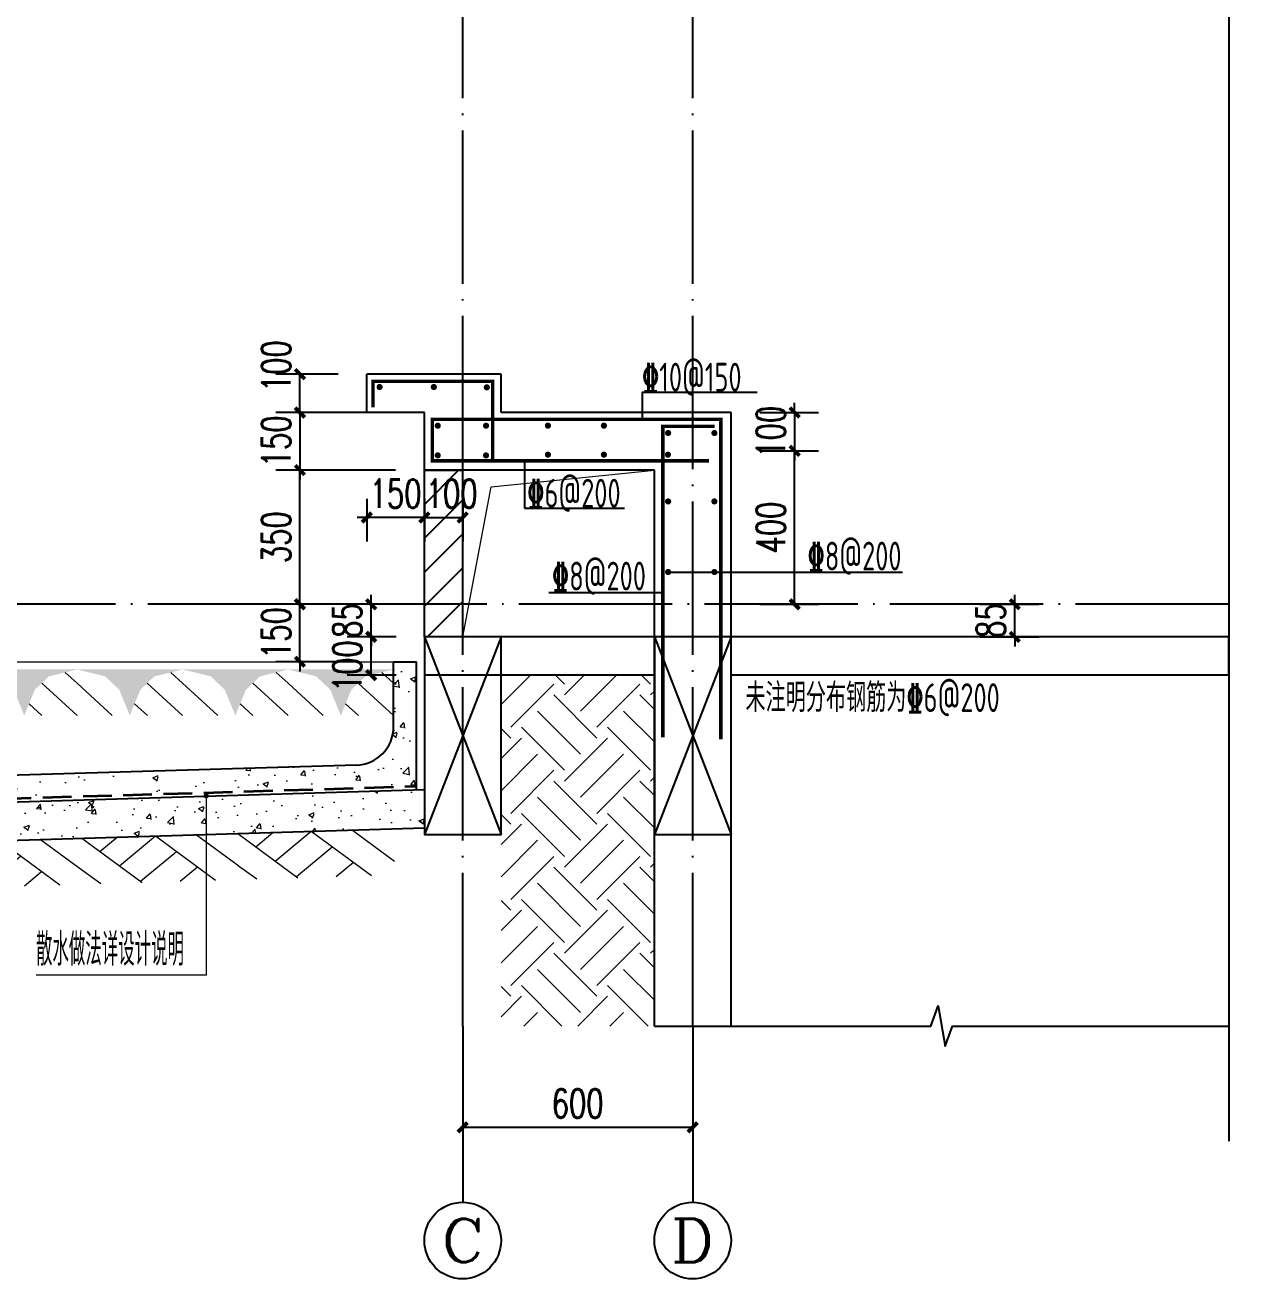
# Model space of a CAD drawing. Extents: x 393367 to 3005760, y 4998 to 826018.
# Drawn here: x 2808913 to 2812106, y 441883 to 445153 of the extents above; entities that cross this region are included whole.
import ezdxf
from ezdxf.enums import TextEntityAlignment as Align

# ---------------------------------------------------------------- set-up
doc = ezdxf.new("R2010")
doc.units = 0
doc.header["$LTSCALE"] = 1000
doc.linetypes.add('DASH', pattern=[0.35, 0.25, -0.1])
doc.linetypes.add('DOTE', pattern=[2.42, 2, -0.2, 0.02, -0.2])
doc.layers.get('0').update_dxf_attribs({"linetype": 'CONTINUOUS'})
doc.layers.get('Defpoints').update_dxf_attribs({"linetype": 'CONTINUOUS'})
for name, color, linetype in [('AXIS', 3, 'CONTINUOUS'), ('AXIS_TEXT', 7, 'CONTINUOUS'), ('COLUMN', 140, 'CONTINUOUS'), ('DIM_SYMB', 3, 'CONTINUOUS'), ('DOTE', 8, 'DOTE'), ('PUB_DIM', 3, 'CONTINUOUS'), ('PUB_HATCH', 8, 'CONTINUOUS'), ('PUB_TEXT', 7, 'CONTINUOUS'), ('S-大样-砼线', 7, 'CONTINUOUS'), ('S-引出线', 40, 'CONTINUOUS'), ('TEXT', 7, 'CONTINUOUS'), ('WALL', 130, 'CONTINUOUS')]:
    doc.layers.add(name, color=color, linetype=linetype)
for name, color, linetype, lineweight in [('REIN', 1, 'CONTINUOUS', 18), ('填充', 251, 'CONTINUOUS', 5), ('平面-排水沟', 86, 'CONTINUOUS', 15), ('立面-中轮廓线', 30, 'CONTINUOUS', 35), ('立面-洞口示意', 214, 'CONTINUOUS', 13), ('粉刷', 251, 'CONTINUOUS', 9)]:
    doc.layers.add(name, color=color, linetype=linetype, lineweight=lineweight)
doc.styles.add('_TCH_AXIS', font='COMPLEX', dxfattribs={"bigfont": 'GBCBIG'})
doc.styles.add('_TCH_DIM_T3', font='SIMPLEX', dxfattribs={"width": 0.705882, "bigfont": 'GBCBIG'})
doc.styles.add('COMPLEX', font='COMPLEX')
doc.styles.add('DIM_FONT_T3', font='SIMPLEX', dxfattribs={"width": 0.705882, "bigfont": 'GBCBIG'})
doc.styles.add('TSSD_Rein', font='Tssdeng.shx', dxfattribs={"width": 0.7, "bigfont": 'hztxt.shx'})
doc.dimstyles.new('_TCH_ARCH&&25', dxfattribs={"dimtxt": 74.375, "dimasz": 25, "dimexe": 62.5, "dimexo": 75, "dimgap": 25, "dimtad": 1, "dimdec": 0, "dimzin": 0, "dimdsep": 46, "dimtxsty": '_TCH_DIM_T3', "dimblk": 'ARCHTICK', "dimcen": 0.09, "dimclrt": 7, "dimazin": 2, "dimtfac": 1, "dimtdec": 0, "dimtix": 1, "dimtmove": 2, "dimatfit": 3, "dimfxl": 1, "dimtolj": 1, "dimtzin": 0, "dimarcsym": 0})
pattern_1 = [(50, (28072.99, 249033.25), (143.452037, -12.550427), [15, -165]), (355, (28072.99, 249033.25), (-27.750267, 150.438427), [12, -132]), (100.4514, (28084.94, 249032.2), (115.701876, 137.88791), [12.74804, -140.22842]), (46.1842, (28072.99, 249073.25), (213.44821, -33.1038), [22.5, -247.5]), (96.6356, (28090.77, 249070.5), (186.93254, 194.82357), [19.12206, -210.3426]), (351.1842, (28072.99, 249073.25), (186.93239, 194.82372), [18, -198]), (21, (28092.99, 249063.25), (119.38141, -80.52378), [15, -165]), (326, (28092.99, 249063.25), (48.663066, 145.03001), [12, -132]), (71.4514, (28102.93, 249056.54), (168.044526, 64.5061), [12.74804, -140.22842]), (37.5, (28072.986, 249033.25), (2.431971, 66.578771), [0, -130.4, 0, -134, 0, -132.5]), (7.5, (28072.986, 249033.25), (52.613907, 78.882342), [0, -76.4, 0, -127.4, 0, -50.5]), (327.5, (28028.386, 249033.25), (106.764487, -4.510974), [0, -50, 0, -156, 0, -207]), (317.5, (28008.39, 249033.25), (116.637234, 20.020996), [0, -65, 0, -103.6, 0, -147])]

# ---------------------------------------------------------------- blocks, each defined once
blk = doc.blocks.new('$LINEPAT$素土夯实')
at = {"color": 0}
for p, q in [((0, -210), (210, 0)), ((120, -300), (420, 0)), ((420, 0), (607.5, -187.5)), ((495, -300), (795, 0)), ((615, 0), (705, -90)), ((315, -105), (502.5, -292.5)), ((210, -210), (300, -300)), ((705, -300), (795, -210))]:
    blk.add_line(p, q, dxfattribs=at)
blk = doc.blocks.new('$LinePat$自然土壤')
at = {"color": 0}
for p, q in [((0, -90), (71, -19)), ((0, -300), (210.7, -89.3)), ((420, -300), (630, -90)), ((210, -300), (286.4, -223.6))]:
    blk.add_line(p, q, dxfattribs=at)
for points in [[(0, 0), (630, 0), (168, -45), (462, -45)], [(168, -45), (462, -45), (252, -132), (378, -132)], [(252, -132), (378, -132), (315, -300)]]:
    blk.add_solid(points, dxfattribs=at)
blk = doc.blocks.new('sanshui')
at = {"layer": '粉刷'}
h = blk.add_hatch(dxfattribs=at)
h.set_pattern_fill('混凝土', color=256, scale=20)
h.set_pattern_definition(pattern_1)
edge = h.paths.add_edge_path()
edge.add_line((346317.8, 427329.6), (346257.8, 427329.6))
edge.add_line((346257.8, 427329.6), (346257.8, 427160.3))
edge.add_arc((346157.8, 427160.3), 100, 271.7184, 360, ccw=False)
edge.add_line((346160.8, 427060.3), (345137.8, 427029.6))
edge.add_line((345137.8, 427029.6), (345137.8, 426969.6))
edge.add_line((345137.8, 426969.6), (346317.8, 427005))
edge.add_line((346317.8, 427005), (346317.8, 427329.6))
h = blk.add_hatch(dxfattribs=at)
h.set_pattern_fill('混凝土', color=256, scale=20)
h.set_pattern_definition(pattern_1)
h.paths.add_polyline_path([(346337.8, 426895.6), (346337.8, 426995.6), (345037.8, 426956.6), (345037.8, 426856.6)])
at = {"layer": 'COLUMN'}
for p, q in [((346257.8, 427329.6), (346317.8, 427329.6)), ((346257.8, 427160.3), (346257.8, 427329.6)), ((346317.8, 426995), (346317.8, 427329.6)), ((346160.8, 427060.3), (345137.8, 427029.6)), ((345137.8, 426959.6), (345137.8, 427029.6)), ((346338.1, 426995.6), (345037.8, 426956.6)), ((345037.8, 426856.6), (345037.8, 426956.6)), ((346338.1, 426895.6), (345037.8, 426856.6))]:
    blk.add_line(p, q, dxfattribs=at)
blk.add_arc((346157.8, 427160.3), 100, 271.7184, 0, dxfattribs=at)
at = {"layer": '立面-中轮廓线', "linetype": 'DASH', "ltscale": 0.3}
blk.add_lwpolyline([(345027.8, 426856.6), (345027.8, 426966.3), (346317.8, 427005)], dxfattribs=at)
at = {"layer": '粉刷'}
blk.add_line((344881.5, 427329.6), (346257.8, 427329.6), dxfattribs=at)
at = {"layer": '粉刷', "yscale": 0.4, "zscale": 0.4}
for name, p, xscale, rotation in [('$LinePat$自然土壤', (345156.8, 427309.6), -0.4369306507241237, 359.9999999999903), ('$LinePat$自然土壤', (345432, 427309.6), -0.4369306507241237, 359.9999999999903), ('$LinePat$自然土壤', (345707.3, 427309.6), -0.4369306507241237, 359.9999999999903), ('$LinePat$自然土壤', (345982.6, 427309.6), -0.4369306507241237, 359.9999999999903), ('$LinePat$自然土壤', (346257.8, 427309.6), -0.4369306507241237, 359.9999999999903), ('$LINEPAT$素土夯实', (346257.8, 426893.2), -0.5117605352322558, 1.718358001643932), ('$LINEPAT$素土夯实', (345444.5, 426868.8), -0.5117605352322558, 1.718358001643932), ('$LINEPAT$素土夯实', (345851.2, 426881), -0.5117605352322558, 1.718358001643932)]:
    blk.add_blockref(name, p, dxfattribs=dict(at, xscale=xscale, rotation=rotation))
blk = doc.blocks.new('_ArchTick')
at = {"color": 0, "linetype": 'ByBlock', "const_width": 0.4}
blk.add_lwpolyline([(-0.5, -0.5), (0.5, 0.5)], dxfattribs=at)
blk = doc.blocks.new('*D1382')
at = {"layer": 'Defpoints', "color": 0, "transparency": 16777216}
for p in [(2811329.1, 443642.7), (2811495, 443642.7), (2811329.1, 443557.7)]:
    blk.add_point(p, dxfattribs=at)
at = {"layer": 'PUB_DIM', "color": 0, "lineweight": -2, "transparency": 16777216}
for p, q in [((2811495, 443642.7), (2811495, 443667.7)), ((2811404.1, 443642.7), (2811557.5, 443642.7)), ((2811495, 443557.7), (2811495, 443642.7)), ((2811404.1, 443557.7), (2811557.5, 443557.7)), ((2811495, 443557.7), (2811495, 443532.7))]:
    blk.add_line(p, q, dxfattribs=at)
at = {"layer": 'PUB_DIM', "color": 0, "lineweight": -2, "transparency": 16777216, "xscale": 25, "yscale": 25, "zscale": 25}
for p, rotation in [((2811495, 443642.7), 270), ((2811495, 443557.7), 90)]:
    blk.add_blockref('_ArchTick', p, dxfattribs=dict(at, rotation=rotation))
at = {"layer": 'PUB_DIM', "color": 7, "transparency": 16777216, "insert": (2811432.8, 443600.2), "char_height": 74.38, "attachment_point": 5, "rotation": 90, "style": '_TCH_DIM_T3'}
blk.add_mtext('\\A1;85', dxfattribs=at)
blk = doc.blocks.new('*D1391')
at = {"layer": 'Defpoints', "color": 0}
for p in [(2809954.8, 443992.7), (2810054.8, 443992.7), (2810054.8, 443869)]:
    blk.add_point(p, dxfattribs=at)
at = {"layer": 'PUB_DIM', "color": 0, "lineweight": -2}
for p, q in [((2809954.8, 443917.7), (2809954.8, 443806.5)), ((2810054.8, 443917.7), (2810054.8, 443806.5)), ((2809954.8, 443869), (2810054.8, 443869))]:
    blk.add_line(p, q, dxfattribs=at)
at = {"layer": 'PUB_DIM', "color": 0, "lineweight": -2, "xscale": 25, "yscale": 25, "zscale": 25, "rotation": 180}
blk.add_blockref('_ArchTick', (2809954.8, 443869), dxfattribs=at)
at = {"layer": 'PUB_DIM', "color": 0, "lineweight": -2, "xscale": 25, "yscale": 25, "zscale": 25}
blk.add_blockref('_ArchTick', (2810054.8, 443869), dxfattribs=at)
at = {"layer": 'PUB_DIM', "color": 7, "insert": (2810026.1, 443931.2), "char_height": 74.38, "attachment_point": 5, "style": '_TCH_DIM_T3'}
blk.add_mtext('\\A1;100', dxfattribs=at)
blk = doc.blocks.new('*D1392')
at = {"layer": 'AXIS', "color": 0, "lineweight": -2, "transparency": 16777216}
for p, q in [((2810054.8, 442467.7), (2810054.8, 442216.2)), ((2810654.8, 442467.7), (2810654.8, 442216.2)), ((2810054.8, 442278.7), (2810654.8, 442278.7))]:
    blk.add_line(p, q, dxfattribs=at)
at = {"layer": 'Defpoints', "color": 0, "transparency": 16777216}
for p in [(2810054.8, 442542.7), (2810654.8, 442542.7), (2810654.8, 442278.7)]:
    blk.add_point(p, dxfattribs=at)
at = {"layer": 'AXIS', "color": 0, "lineweight": -2, "transparency": 16777216, "xscale": 25, "yscale": 25, "zscale": 25, "rotation": 180}
blk.add_blockref('_ArchTick', (2810054.8, 442278.7), dxfattribs=at)
at = {"layer": 'AXIS', "color": 0, "lineweight": -2, "transparency": 16777216, "xscale": 25, "yscale": 25, "zscale": 25}
blk.add_blockref('_ArchTick', (2810654.8, 442278.7), dxfattribs=at)
at = {"layer": 'AXIS', "color": 7, "transparency": 16777216, "insert": (2810354.8, 442340.9), "char_height": 74.38, "attachment_point": 5, "style": '_TCH_DIM_T3'}
blk.add_mtext('\\A1;600', dxfattribs=at)
blk = doc.blocks.new('*D1409')
at = {"layer": 'Defpoints', "color": 0, "transparency": 16777216}
for p in [(2809630.2, 444242.7), (2809804.8, 444242.7), (2809804.8, 444142.7)]:
    blk.add_point(p, dxfattribs=at)
at = {"layer": 'PUB_DIM', "color": 0, "lineweight": -2, "transparency": 16777216}
for p, q in [((2809729.8, 444242.7), (2809567.7, 444242.7)), ((2809630.2, 444142.7), (2809630.2, 444242.7)), ((2809729.8, 444142.7), (2809567.7, 444142.7))]:
    blk.add_line(p, q, dxfattribs=at)
at = {"layer": 'PUB_DIM', "color": 0, "lineweight": -2, "transparency": 16777216, "xscale": 25, "yscale": 25, "zscale": 25}
for p, rotation in [((2809630.2, 444242.7), 90), ((2809630.2, 444142.7), 270)]:
    blk.add_blockref('_ArchTick', p, dxfattribs=dict(at, rotation=rotation))
at = {"layer": 'PUB_DIM', "color": 7, "transparency": 16777216, "insert": (2809568.1, 444263.6), "char_height": 74.38, "attachment_point": 5, "rotation": 90, "style": '_TCH_DIM_T3'}
blk.add_mtext('\\A1;100', dxfattribs=at)
blk = doc.blocks.new('*D1410')
at = {"layer": 'Defpoints', "color": 0}
for p in [(2809630.2, 443992.7), (2809804.8, 443992.7), (2809804.8, 443642.7)]:
    blk.add_point(p, dxfattribs=at)
at = {"layer": 'PUB_DIM', "color": 0, "lineweight": -2}
for p, q in [((2809729.8, 443992.7), (2809567.7, 443992.7)), ((2809630.2, 443642.7), (2809630.2, 443992.7)), ((2809729.8, 443642.7), (2809567.7, 443642.7))]:
    blk.add_line(p, q, dxfattribs=at)
at = {"layer": 'PUB_DIM', "color": 0, "lineweight": -2, "xscale": 25, "yscale": 25, "zscale": 25}
for p, rotation in [((2809630.2, 443992.7), 90), ((2809630.2, 443642.7), 270)]:
    blk.add_blockref('_ArchTick', p, dxfattribs=dict(at, rotation=rotation))
at = {"layer": 'PUB_DIM', "color": 7, "insert": (2809568.1, 443817.7), "char_height": 74.38, "attachment_point": 5, "rotation": 90, "style": '_TCH_DIM_T3'}
blk.add_mtext('\\A1;350', dxfattribs=at)
blk = doc.blocks.new('*D1411')
at = {"layer": 'Defpoints', "color": 0, "transparency": 16777216}
for p in [(2809630.2, 443642.7), (2809804.8, 443642.7), (2809804.8, 443492.7)]:
    blk.add_point(p, dxfattribs=at)
at = {"layer": 'PUB_DIM', "color": 0, "lineweight": -2, "transparency": 16777216}
for p, q in [((2809630.2, 443642.7), (2809630.2, 443667.7)), ((2809729.8, 443642.7), (2809567.7, 443642.7)), ((2809630.2, 443492.7), (2809630.2, 443642.7)), ((2809729.8, 443492.7), (2809567.7, 443492.7)), ((2809630.2, 443492.7), (2809630.2, 443467.7))]:
    blk.add_line(p, q, dxfattribs=at)
at = {"layer": 'PUB_DIM', "color": 0, "lineweight": -2, "transparency": 16777216, "xscale": 25, "yscale": 25, "zscale": 25}
for p, rotation in [((2809630.2, 443642.7), 270), ((2809630.2, 443492.7), 90)]:
    blk.add_blockref('_ArchTick', p, dxfattribs=dict(at, rotation=rotation))
at = {"layer": 'PUB_DIM', "color": 7, "transparency": 16777216, "insert": (2809568.1, 443567.7), "char_height": 74.38, "attachment_point": 5, "rotation": 90, "style": '_TCH_DIM_T3'}
blk.add_mtext('\\A1;150', dxfattribs=at)
blk = doc.blocks.new('_axiso')
blk.add_circle((0, 0), 0.5)
at = {"layer": 'AXIS_TEXT', "style": 'COMPLEX', "width": 1.041667}
blk.add_attdef('A', text='', height=0.56, dxfattribs=at).set_placement((-0.25, -0.28), (0.25, -0.28), align=Align.FIT)
blk = doc.blocks.new('*D1828')
at = {"layer": 'Defpoints', "color": 0, "transparency": 16777216}
for p in [(2809816.1, 443557.7), (2809956.1, 443557.7), (2809956.1, 443457.7)]:
    blk.add_point(p, dxfattribs=at)
at = {"layer": 'PUB_DIM', "color": 0, "lineweight": -2, "transparency": 16777216}
for p, q in [((2809881.1, 443557.7), (2809753.6, 443557.7)), ((2809816.1, 443457.7), (2809816.1, 443557.7)), ((2809881.1, 443457.7), (2809753.6, 443457.7))]:
    blk.add_line(p, q, dxfattribs=at)
at = {"layer": 'PUB_DIM', "color": 0, "lineweight": -2, "transparency": 16777216, "xscale": 25, "yscale": 25, "zscale": 25}
for p, rotation in [((2809816.1, 443557.7), 90), ((2809816.1, 443457.7), 270)]:
    blk.add_blockref('_ArchTick', p, dxfattribs=dict(at, rotation=rotation))
at = {"layer": 'PUB_DIM', "color": 7, "transparency": 16777216, "insert": (2809754, 443481.1), "char_height": 74.38, "attachment_point": 5, "rotation": 90, "style": '_TCH_DIM_T3'}
blk.add_mtext('\\A1;100', dxfattribs=at)
blk = doc.blocks.new('*D1829')
at = {"layer": 'Defpoints', "color": 0, "transparency": 16777216}
for p in [(2809816.1, 443642.7), (2809954.8, 443642.7), (2809954.8, 443557.7)]:
    blk.add_point(p, dxfattribs=at)
at = {"layer": 'PUB_DIM', "color": 0, "lineweight": -2, "transparency": 16777216}
for p, q in [((2809816.1, 443642.7), (2809816.1, 443667.7)), ((2809879.8, 443642.7), (2809753.6, 443642.7)), ((2809816.1, 443557.7), (2809816.1, 443642.7)), ((2809879.8, 443557.7), (2809753.6, 443557.7)), ((2809816.1, 443557.7), (2809816.1, 443532.7))]:
    blk.add_line(p, q, dxfattribs=at)
at = {"layer": 'PUB_DIM', "color": 0, "lineweight": -2, "transparency": 16777216, "xscale": 25, "yscale": 25, "zscale": 25}
for p, rotation in [((2809816.1, 443642.7), 270), ((2809816.1, 443557.7), 90)]:
    blk.add_blockref('_ArchTick', p, dxfattribs=dict(at, rotation=rotation))
at = {"layer": 'PUB_DIM', "color": 7, "transparency": 16777216, "insert": (2809754, 443600.2), "char_height": 74.38, "attachment_point": 5, "rotation": 90, "style": '_TCH_DIM_T3'}
blk.add_mtext('\\A1;85', dxfattribs=at)
blk = doc.blocks.new('*D1830')
at = {"layer": 'Defpoints', "color": 0}
for p in [(2809954.8, 444142.7), (2809630.2, 443992.7), (2809954.8, 443992.7)]:
    blk.add_point(p, dxfattribs=at)
at = {"layer": 'PUB_DIM', "color": 0, "lineweight": -2}
for p, q in [((2809630.2, 444142.7), (2809630.2, 444167.7)), ((2809879.8, 444142.7), (2809567.7, 444142.7)), ((2809630.2, 444142.7), (2809630.2, 443992.7)), ((2809879.8, 443992.7), (2809567.7, 443992.7)), ((2809630.2, 443992.7), (2809630.2, 443967.7))]:
    blk.add_line(p, q, dxfattribs=at)
at = {"layer": 'PUB_DIM', "color": 0, "lineweight": -2, "xscale": 25, "yscale": 25, "zscale": 25}
for p, rotation in [((2809630.2, 444142.7), 270), ((2809630.2, 443992.7), 90)]:
    blk.add_blockref('_ArchTick', p, dxfattribs=dict(at, rotation=rotation))
at = {"layer": 'PUB_DIM', "color": 7, "insert": (2809568.1, 444067.7), "char_height": 74.38, "attachment_point": 5, "rotation": 90, "style": '_TCH_DIM_T3'}
blk.add_mtext('\\A1;150', dxfattribs=at)
blk = doc.blocks.new('*D2847')
at = {"layer": 'Defpoints', "color": 0}
for p in [(2810754.8, 444042.7), (2810920.8, 444042.7), (2810754.8, 443642.7)]:
    blk.add_point(p, dxfattribs=at)
at = {"layer": 'PUB_DIM', "color": 0, "lineweight": -2}
for p, q in [((2810829.8, 444042.7), (2810983.3, 444042.7)), ((2810920.8, 443642.7), (2810920.8, 444042.7)), ((2810829.8, 443642.7), (2810983.3, 443642.7))]:
    blk.add_line(p, q, dxfattribs=at)
at = {"layer": 'PUB_DIM', "color": 0, "lineweight": -2, "xscale": 25, "yscale": 25, "zscale": 25}
for p, rotation in [((2810920.8, 444042.7), 90), ((2810920.8, 443642.7), 270)]:
    blk.add_blockref('_ArchTick', p, dxfattribs=dict(at, rotation=rotation))
at = {"layer": 'PUB_DIM', "color": 7, "insert": (2810858.6, 443842.7), "char_height": 74.38, "attachment_point": 5, "rotation": 90, "style": '_TCH_DIM_T3'}
blk.add_mtext('\\A1;400', dxfattribs=at)
blk = doc.blocks.new('*D2848')
at = {"layer": 'Defpoints', "color": 0}
for p in [(2810754.8, 444142.7), (2810754.8, 444042.7), (2810920.8, 444042.7)]:
    blk.add_point(p, dxfattribs=at)
at = {"layer": 'PUB_DIM', "color": 0, "lineweight": -2}
for p, q in [((2810920.8, 444142.7), (2810920.8, 444167.7)), ((2810829.8, 444142.7), (2810983.3, 444142.7)), ((2810920.8, 444142.7), (2810920.8, 444042.7)), ((2810829.8, 444042.7), (2810983.3, 444042.7)), ((2810920.8, 444042.7), (2810920.8, 444017.7))]:
    blk.add_line(p, q, dxfattribs=at)
at = {"layer": 'PUB_DIM', "color": 0, "lineweight": -2, "xscale": 25, "yscale": 25, "zscale": 25}
for p, rotation in [((2810920.8, 444142.7), 270), ((2810920.8, 444042.7), 90)]:
    blk.add_blockref('_ArchTick', p, dxfattribs=dict(at, rotation=rotation))
at = {"layer": 'PUB_DIM', "color": 7, "insert": (2810858.6, 444092.7), "char_height": 74.38, "attachment_point": 5, "rotation": 90, "style": '_TCH_DIM_T3'}
blk.add_mtext('\\A1;100', dxfattribs=at)
blk = doc.blocks.new('*D3416')
at = {"layer": 'Defpoints', "color": 0}
for p in [(2809804.8, 443992.7), (2809954.8, 443992.7), (2809804.8, 443869)]:
    blk.add_point(p, dxfattribs=at)
at = {"layer": 'PUB_DIM', "color": 0, "lineweight": -2}
for p, q in [((2809804.8, 443917.7), (2809804.8, 443806.5)), ((2809954.8, 443917.7), (2809954.8, 443806.5)), ((2809804.8, 443869), (2809779.8, 443869)), ((2809954.8, 443869), (2809804.8, 443869)), ((2809954.8, 443869), (2809979.8, 443869))]:
    blk.add_line(p, q, dxfattribs=at)
at = {"layer": 'PUB_DIM', "color": 0, "lineweight": -2, "xscale": 25, "yscale": 25, "zscale": 25}
blk.add_blockref('_ArchTick', (2809804.8, 443869), dxfattribs=at)
at = {"layer": 'PUB_DIM', "color": 0, "lineweight": -2, "xscale": 25, "yscale": 25, "zscale": 25, "rotation": 180}
blk.add_blockref('_ArchTick', (2809954.8, 443869), dxfattribs=at)
at = {"layer": 'PUB_DIM', "color": 7, "insert": (2809879.8, 443931.2), "char_height": 74.38, "attachment_point": 5, "style": '_TCH_DIM_T3'}
blk.add_mtext('\\A1;150', dxfattribs=at)

msp = doc.modelspace()

# ---------------------------------------------------------------- hatches: boundary and pattern name
at = {"layer": 'PUB_HATCH'}
h = msp.add_hatch(dxfattribs=at)
h.set_pattern_fill('普通砖', color=256, scale=25, style=0)
h.set_pattern_definition([(45, (2411524.25, 612130.613), (-44.1941915, 44.1941915), [])])
h.paths.add_polyline_path([(2810054.84855, 444042.70355), (2810054.84855, 443992.70355), (2809954.84856, 443992.70355), (2809954.84855, 443557.70355), (2810054.84855, 443557.70355), (2810054.84856, 444042.70355)])
at = {"layer": '填充'}
h = msp.add_hatch(dxfattribs=at)
h.set_pattern_fill('EARTH', color=250, scale=50, angle=45, style=0)
h.set_pattern_definition([(45, (1695056.58, -12650.67), (0, 224.506403), [158.75, -158.75]), (45, (1695014.48, -12608.57), (0, 224.506403), [158.75, -158.75]), (45, (1694972.39, -12566.48), (0, 224.506403), [158.75, -158.75]), (135, (1694972.39, -12538.42), (-224.506403, 0), [158.75, -158.75]), (135, (1695014.48, -12496.32), (-224.506403, 0), [158.75, -158.75]), (135, (1695056.58, -12454.23), (-224.506403, 0), [158.75, -158.75])])
h.paths.add_polyline_path([(2810554.84855, 442542.70126), (2810554.84855, 443457.70941), (2810154.84855, 443457.69769), (2810154.84855, 442542.70126)])

# ---------------------------------------------------------------- linework, layer by layer
at = {"layer": 'AXIS'}
for p, q in [((2810054.81807, 442542.70126), (2810054.81807, 442083.30946)), ((2810654.81807, 442542.70126), (2810654.81807, 442083.30946))]:
    msp.add_line(p, q, dxfattribs=at)
at = {"layer": 'DIM_SYMB'}
for points in [[(2812053.37347, 459622.70355), (2812053.37347, 450960.82741), (2812105.87347, 450941.71897), (2812000.87347, 450923.20464), (2812053.37347, 450904.57741), (2812053.37347, 442242.70126)], [(2810554.84855, 442542.70126), (2811275.98601, 442542.70126), (2811295.09445, 442595.20126), (2811313.60878, 442490.20126), (2811332.23601, 442542.70126), (2812053.37347, 442542.70126)]]:
    msp.add_lwpolyline(points, dxfattribs=at)
at = {"layer": 'DOTE', "linetype": 'DOTE', "ltscale": 0.2}
for p, q in [((2810054.84855, 442542.70126), (2810054.84855, 460222.70355)), ((2810654.84855, 442542.70126), (2810654.84855, 460222.70355)), ((2812053.37347, 443642.70355), (2808884.65439, 443642.70355))]:
    msp.add_line(p, q, dxfattribs=at)
at = {"layer": 'REIN', "const_width": 9}
msp.add_lwpolyline([(2809820.71193, 444156.75688), (2809820.71193, 444223.96136), (2810132.77341, 444223.96136), (2810132.77341, 444016.91767), (2809975.47025, 444016.91767), (2809975.47025, 444125.18554), (2810728.10782, 444125.18554), (2810728.10782, 443290.176)], dxfattribs=at)
at = {"layer": 'REIN', "const_width": 8}
for points in [[(2809833.95245, 444209.33036, 1), (2809841.95245, 444209.33036, 1)], [(2809975.50938, 444209.33036, 1), (2809983.50938, 444209.33036, 1)], [(2810113.72622, 444208.40722, 1), (2810121.72622, 444208.40722, 1)], [(2809985.68876, 444108.4621, 1), (2809993.68876, 444108.4621, 1)], [(2810111.65853, 444108.4621, 1), (2810119.65853, 444108.4621, 1)], [(2810273.09706, 444108.4621, 1), (2810281.09706, 444108.4621, 1)], [(2810419.10748, 444108.4621, 1), (2810427.10748, 444108.4621, 1)], [(2810586.74907, 444089.26082, 1), (2810594.74907, 444089.26082, 1)], [(2810707.4701, 444089.26082, 1), (2810715.4701, 444089.26082, 1)], [(2809985.68876, 444031.06071, 1), (2809993.68876, 444031.06071, 1)], [(2810111.65853, 444031.06071, 1), (2810119.65853, 444031.06071, 1)], [(2810273.09706, 444032.88352, 1), (2810281.09706, 444032.88352, 1)], [(2810419.10748, 444032.88352, 1), (2810427.10748, 444032.88352, 1)], [(2810586.16295, 444032.88352, 1), (2810594.16295, 444032.88352, 1)], [(2810586.74907, 443910.91046, 1), (2810594.74907, 443910.91046, 1)], [(2810707.4701, 443910.91046, 1), (2810715.4701, 443910.91046, 1)], [(2810586.74907, 443726.7751, 1), (2810594.74907, 443726.7751, 1)], [(2810707.4701, 443726.7751, 1), (2810715.4701, 443726.7751, 1)]]:
    msp.add_lwpolyline(points, format="xyb", close=True, dxfattribs=at)
at = {"layer": 'REIN'}
for points in [[(2810577.00771, 443295.77638, 9, 9, 0), (2810577.00771, 444106.9074, 9, 9, 0), (2810711.72538, 444106.9074, 9, 9, 0)], [(2809975.47025, 444016.91767, 9, 9, 0), (2810697.09533, 444016.91767, 9, 9, 0)]]:
    msp.add_lwpolyline(points, format="xyseb", dxfattribs=at)
at = {"layer": 'S-大样-砼线'}
for p, q in [((2809954.84855, 443557.71112), (2810154.84855, 443042.71114)), ((2810154.8515, 443557.71112), (2809954.8515, 443042.71114)), ((2810554.84855, 443557.71112), (2810754.84855, 443042.71114)), ((2810754.8515, 443557.71112), (2810554.8515, 443042.71114))]:
    msp.add_line(p, q, dxfattribs=at)
for points in [[(2810154.84855, 443557.71112), (2809954.84855, 443557.71112), (2809954.84855, 443042.71114), (2810154.84855, 443042.71114)], [(2810754.84855, 443557.71112), (2810554.84855, 443557.71112), (2810554.84855, 443042.71114), (2810754.84855, 443042.71114)]]:
    msp.add_lwpolyline(points, close=True, dxfattribs=at)
at = {"layer": 'S-引出线'}
for p, q in [((2810215.99339, 444016.91767), (2810215.99339, 443893.51215)), ((2810215.99339, 443893.51215), (2810477.20665, 443893.51215)), ((2810590.74907, 443726.7751), (2811202.56214, 443726.7751)), ((2810279.73814, 443673.70928), (2810577.00771, 443673.70928))]:
    msp.add_line(p, q, dxfattribs=at)
msp.add_lwpolyline([(2810523.72504, 444125.18554), (2810523.72504, 444196.02104), (2810822.80931, 444196.02104)], dxfattribs=at)
at = {"layer": 'WALL'}
for p, q in [((2810154.84856, 444242.70355), (2809804.84856, 444242.70355)), ((2809804.84856, 444142.70355), (2809804.84856, 444242.70355)), ((2810154.84856, 444142.70355), (2810154.84856, 444242.70355)), ((2809954.84856, 444142.70355), (2809804.84856, 444142.70355)), ((2809954.84856, 443992.70355), (2809954.84856, 444142.70355)), ((2810754.84856, 444142.70355), (2810154.84856, 444142.70355)), ((2810754.84855, 443557.70355), (2810754.84856, 444142.70355)), ((2809954.84855, 443557.70355), (2809954.84856, 443992.70355)), ((2810061.53293, 443992.70355), (2809954.84856, 443992.70355)), ((2809954.84856, 443992.70355), (2810054.84856, 443992.70355)), ((2810054.84855, 443557.70355), (2810054.84856, 443992.70355)), ((2810554.84856, 443992.70355), (2810061.53293, 443992.70355)), ((2810554.84855, 443557.70355), (2810554.84856, 443992.70355)), ((2810554.84855, 443557.70355), (2809954.84855, 443557.70355)), ((2809954.84855, 443557.70355), (2809954.84855, 443457.70355)), ((2810554.8515, 443142.71112), (2810554.8515, 443557.71112)), ((2812053.37347, 443557.70355), (2810754.84855, 443557.70355)), ((2812053.37347, 443457.70355), (2812053.37347, 443557.70355)), ((2810554.84855, 443457.70355), (2809954.84855, 443457.70355)), ((2810554.84855, 442542.70126), (2810554.84855, 443457.70355)), ((2810754.84855, 442542.70126), (2810754.84855, 443457.70355)), ((2812053.37347, 443457.70355), (2810754.84855, 443457.70355)), ((2810754.8515, 443042.71112), (2810754.8515, 443457.71112)), ((2810554.84855, 442542.70126), (2810754.84855, 442542.70126))]:
    msp.add_line(p, q, dxfattribs=at)
at = {"layer": '平面-排水沟'}
for p, q in [((2809385.83222, 443143.11057), (2809385.83222, 442675.26952)), ((2809385.83222, 442675.26952), (2808941.70048, 442675.26952))]:
    msp.add_line(p, q, dxfattribs=at)
at = {"layer": '平面-排水沟', "const_width": 6.66667}
msp.add_lwpolyline([(2809385.83222, 443146.4439, 1), (2809385.83222, 443139.77723, 1)], format="xyb", close=True, dxfattribs=at)
at = {"layer": '立面-洞口示意'}
msp.add_lwpolyline([(2810054.84855, 443557.68525), (2810129.00368, 443949.225), (2810554.84856, 443992.70355)], dxfattribs=at)

# ---------------------------------------------------------------- block references
msp.add_blockref('sanshui', (2463616.7234, 16163.07213))
at = {"layer": 'AXIS'}
ref = msp.add_blockref('_axiso', (2810054.81807, 441983.30946), dxfattribs=dict(at, xscale=200, yscale=200, zscale=200))
ref.add_attrib('A', 'C', dxfattribs={"layer": 'AXIS_TEXT', "height": 113.13708, "style": '_TCH_AXIS', "width": 1.4}).set_placement((2809998.24953, 441926.74091), (2810111.38662, 441926.74091), align=Align.FIT)
ref = msp.add_blockref('_axiso', (2810654.81807, 441983.30946), dxfattribs=dict(at, xscale=200, yscale=200, zscale=200))
ref.add_attrib('A', 'D', dxfattribs={"layer": 'AXIS_TEXT', "height": 113.13708, "style": '_TCH_AXIS', "width": 1.235294}).set_placement((2810598.24953, 441926.74091), (2810711.38662, 441926.74091), align=Align.FIT)

# ---------------------------------------------------------------- texts
at = {"layer": 'PUB_TEXT', "style": 'DIM_FONT_T3', "width": 0.705882}
msp.add_text('散水做法详设计说明', height=84.397163, dxfattribs=at).set_placement((2808941.70048, 442700.29452))
at = {"layer": 'TEXT', "style": 'TSSD_Rein', "width": 0.7}
for s, p in [('%%13210@150', (2810522.67743, 444197.56115)), ('%%1326@200', (2810223.2476, 443894.92918)), ('%%1328@200', (2810954.50562, 443730.88387)), ('%%1328@200', (2810287.75653, 443678.74118)), ('未注明分布钢筋为%%1326@200', (2810792.34968, 443361.7378))]:
    msp.add_text(s, height=75, rotation=0.00000019, dxfattribs=at).set_placement(p)

# ---------------------------------------------------------------- dimensions: what is measured, and where the dimension line sits
at = {"layer": 'AXIS'}
dim = msp.add_aligned_dim(p1=(2810054.84855, 442542.70126), p2=(2810654.84855, 442542.70126), distance=-264.03366, dimstyle='_TCH_ARCH&&25', dxfattribs=at)
dim.commit()
dim.dimension.update_dxf_attribs({"geometry": '*D1392', "text_midpoint": (2810354.84855, 442340.8551)})
at = {"layer": 'PUB_DIM'}
for base, p1, p2, angle, picture, middle, dimtype in [((2809630.23779, 444242.70355), (2809804.84856, 444142.70355), (2809804.84856, 444242.70355), 90, '*D1409', (2809568.05029, 444263.57249), 161), ((2810054.84855, 443868.99286), (2809954.84856, 443992.70355), (2810054.84855, 443992.70355), 0, '*D1391', (2810026.05273, 443931.18036), 161), ((2809816.14792, 443557.70355), (2809956.13028, 443457.70355), (2809956.13028, 443557.70355), 90, '*D1828', (2809753.96042, 443481.07779), 160)]:
    dim = msp.add_linear_dim(base=base, p1=p1, p2=p2, angle=angle, dimstyle='_TCH_ARCH&&25', dxfattribs=at)
    dim.commit()
    dim.dimension.update_dxf_attribs({"geometry": picture, "text_midpoint": middle, "dimtype": dimtype})
for base, p1, p2, picture, middle in [((2809630.23779, 443992.70355), (2809954.84856, 444142.70355), (2809954.84856, 443992.70355), '*D1830', (2809568.05029, 444067.70355)), ((2810920.80844, 444042.70355), (2810754.84856, 444142.70355), (2810754.84856, 444042.70355), '*D2848', (2810858.62094, 444092.70355)), ((2809816.14792, 443642.70355), (2809954.84855, 443557.70355), (2809954.84855, 443642.70355), '*D1829', (2809753.96042, 443600.20355))]:
    dim = msp.add_linear_dim(base=base, p1=p1, p2=p2, angle=90, dimstyle='_TCH_ARCH&&25', dxfattribs=at)
    dim.commit()
    dim.dimension.update_dxf_attribs({"geometry": picture, "text_midpoint": middle})
for p1, p2, distance, picture, middle in [((2810754.84856, 443642.70355), (2810754.84856, 444042.70355), -165.95989, '*D2847', (2810858.62094, 443842.70355)), ((2809804.84856, 443642.70355), (2809804.84856, 443992.70355), 174.61077, '*D1410', (2809568.05029, 443817.70355)), ((2809804.84856, 443492.70355), (2809804.84856, 443642.70355), 174.61077, '*D1411', (2809568.05029, 443567.70355)), ((2811329.07744, 443557.70355), (2811329.07744, 443642.70355), -165.95989, '*D1382', (2811432.84982, 443600.20355))]:
    dim = msp.add_aligned_dim(p1=p1, p2=p2, distance=distance, dimstyle='_TCH_ARCH&&25', dxfattribs=at)
    dim.commit()
    dim.dimension.update_dxf_attribs({"geometry": picture, "text_midpoint": middle})
dim = msp.add_linear_dim(base=(2809804.84856, 443868.99286), p1=(2809954.84856, 443992.70355), p2=(2809804.84856, 443992.70355), dimstyle='_TCH_ARCH&&25', dxfattribs=at)
dim.commit()
dim.dimension.update_dxf_attribs({"geometry": '*D3416', "text_midpoint": (2809879.84856, 443931.18036)})

doc.saveas('drawing.dxf')
